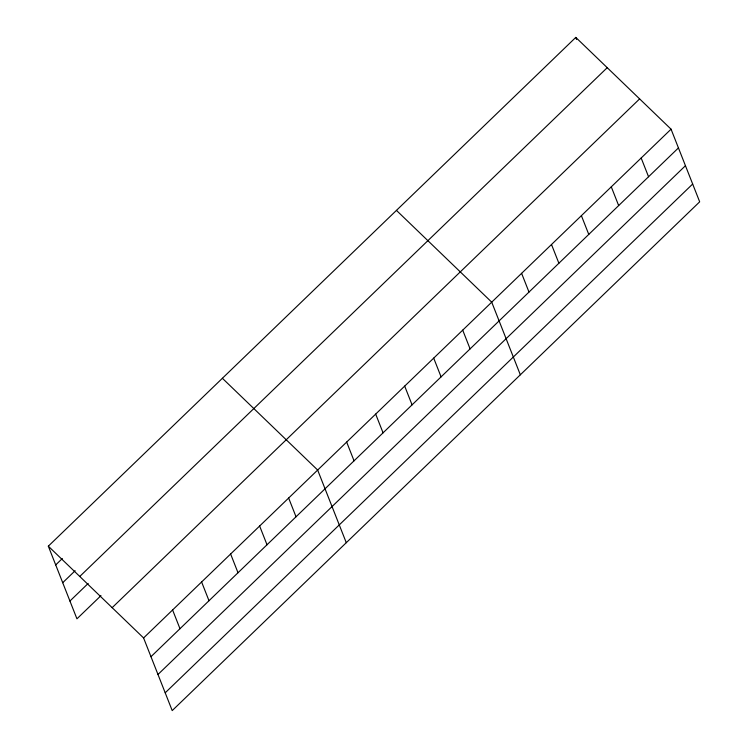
<?xml version="1.0" encoding="UTF-8"?>
<svg xmlns="http://www.w3.org/2000/svg" width="748" height="748" viewBox="0 0 748 748"><rect width="100%" height="100%" fill="white"/><g stroke="black" fill="none" stroke-linecap="round" stroke-linejoin="round"><path stroke-width="1.12" d="M48.321 546.18L575.792 37.4L671.059 129.18L699.679 201.82L172.208 710.6L143.588 637.951L48.321 546.18L76.941 618.82L100.98 595.642M55.707 564.918L62.336 558.522M62.71 582.711L75.146 570.715M79.765 576.465L607.226 67.685M69.929 601.037L88.171 583.449M112.153 607.666L639.624 98.895M143.588 637.951L671.059 129.18M150.974 656.697L678.445 147.917M157.978 674.481L685.449 165.71M165.205 692.807L692.667 184.036M396.449 210.384L491.716 302.164L520.337 374.804M222.39 378.282L317.657 470.053L346.277 542.702M641.167 158.006L648.553 176.752M575.792 37.4L576.615 39.485M611.284 186.841L618.661 205.578M581.392 215.667L588.77 234.414M551.5 244.503L558.887 263.24M521.608 273.329L528.995 292.075M462.713 330.139L470.09 348.886M433.7 358.124L441.086 376.87M404.687 386.108L412.073 404.855M375.674 414.093L383.06 432.83M346.67 442.077L354.047 460.815M288.644 498.037L296.03 516.784M259.631 526.022L267.017 544.768M230.627 554.006L238.004 572.744M201.614 581.991L209.001 600.728M172.601 609.975L179.988 628.713"/></g></svg>
